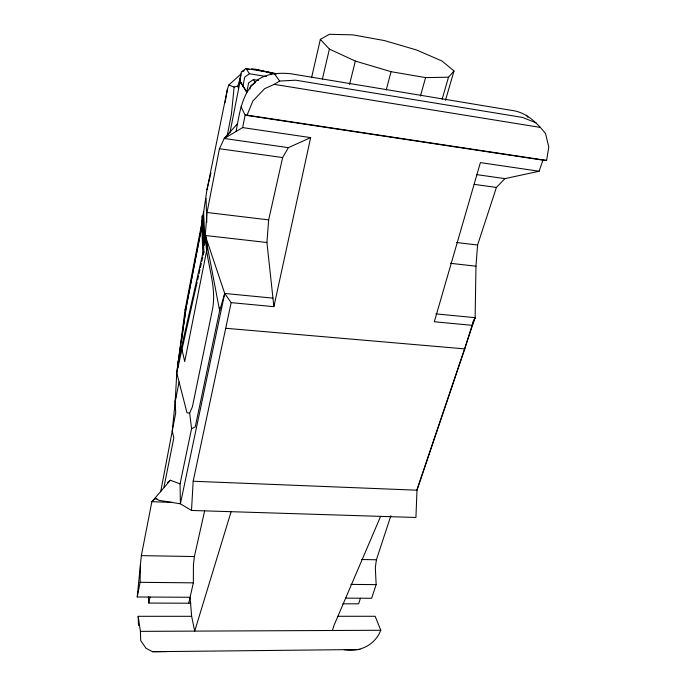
<?xml version="1.0" encoding="UTF-8"?>
<svg xmlns="http://www.w3.org/2000/svg" width="686" height="686" viewBox="0 0 686 686"><rect width="100%" height="100%" fill="white"/><g stroke="black" fill="none" stroke-linecap="round" stroke-linejoin="round"><path stroke-width="1.03" d="M188.719 603.217L193.358 582.843L193.426 564.904L194.37 556.56L204.66 510.813M416.822 490.113L475.124 317.669L475.964 266.194L477.567 245.031L496.415 187.45L504.862 178.643L539.11 171.243L542.935 160.164L546.605 160.421L548.774 147.061L545.559 133.59C537.378 123.42 527.714 113.507 514.414 110.84L290.77 73.745C279.579 72.656 268.243 73.222 258.442 79.336C241.892 91.521 239.628 112.77 236.087 131.463M231.105 511.696L194.695 631.12L191.651 616.302L190.073 597.274L137.226 596.983L140.115 582.32L140.467 564.098L141.359 555.626L151.863 501.706L170.377 480.234L180.066 483.896L180.401 503.816L191.497 510.453L415.93 517.476L416.994 490.198L464.782 348.891L472.019 325.31L475.124 317.669L435.859 313.879M163.988 487.077L173.824 437.857L172.246 431.022L175.17 401.825L176.774 372.987L178.163 362.036L186.232 306.856L200.715 231.817L206.966 189.705L227.375 89.42L228.781 85.038L241.086 73.925M204.402 245.039L205.028 242.004L205.817 241.206C206.786 264.342 217.17 286.628 212.343 310.106L192.397 406.815L189.653 413.135L187.012 412.809L176.774 372.987L185.143 309.506L201.77 223.233L201.924 216.124L202.722 215.79L204.402 245.039L205.063 237.09M186.232 306.856L183.737 325.113M241.018 75.271L237.853 86.067L234.115 87.036L231.431 114.159L227.1 136.197M191.497 510.453L193.169 481.246L231.156 302.646L224.716 293.462L205.277 235.495L207.043 212.48L219.434 148.716L224.245 138.478L237.682 123.497M273.885 306.659L266.931 242.492L268.663 219.889L282.641 157.557L288.352 147.653L310.655 137.612L273.885 306.659L231.156 302.646M203.167 214.495L203.545 211.494L204.942 239.697M137.226 596.983L140.467 564.098M202.053 221.218L201.187 229.681L186.215 307.251L185.143 309.506L185.572 311.89M160.687 491.742L175.702 412.912L175.17 401.825L175.908 395.479M390.866 515.778L376.408 559.767L375.328 567.656L376.151 584.635L371.615 598.278L345.581 598.132M178.772 360.827L177.751 368.185L197.139 282.075M179.063 358.727L179.355 356.626M179.792 353.47L180.084 351.369M180.521 348.222L180.812 346.121M181.687 339.819L183.445 327.213M225.034 102.746L227.375 89.42M175.17 401.825L179.08 381.965M258.622 80.425L253.348 79.567L248.624 82.912L246.78 92.078L239.585 80.897L241.378 71.816L246.025 68.514L270.018 72.476L271.622 74.731M207.498 246.308L184.723 361.573L181.962 349.474M229.879 133.041L240.503 79.293M242.904 86.29L244.739 77.098L249.455 73.754L266.365 76.523M249.944 89.034L250.57 85.964L255.329 82.594L253.348 79.567M288.352 147.653L224.245 138.478L242.63 127.596L245.142 115.179L241.043 106.716M190.862 603.226L148.768 603.063L149.994 597.052M180.066 483.896L191.566 428.656L189.653 413.135M272.959 298.127L224.716 293.462L180.401 503.816L159.426 500.403L154.822 498.465L156.94 498.533M206.966 189.705L210.919 173.001M178.163 362.036L202.824 253.263L201.701 224.09L201.958 224.545M197.611 279.999L198.546 275.849M199.009 273.774L199.943 269.632M200.406 267.557L201.341 263.407M201.813 261.332L202.747 257.181M203.21 255.106L203.914 252.002L202.233 220.652M311.573 77.664L320.353 39.351L329.4 34.3L352.896 34.866L384.434 40.577L416.608 50.001L441.981 61.003L454.021 70.967L445.471 100.259M322.386 79.07L329.4 49.1L320.353 39.351M349.56 84.429L355.331 61.071L329.4 49.1M386.244 89.909L391.054 71.678L425.594 77.604L448.515 77.201L454.021 70.967M420.432 96.049L425.594 77.604M442.11 99.299L448.515 77.201M224.716 293.462L219.64 310.741L195.244 426.915L191.566 428.656M332.41 630.494L334.065 625.255L380.619 516.378M360.45 598.209L358.606 603.852L342.811 603.791M542.935 160.164L245.142 115.179L247.08 115.145L252.877 100.988L264.667 88.64L274.237 84.369L279.656 81.042L295.709 80.202L522.578 117.443L536.015 122.845M472.8 322.283L475.124 317.669M338.001 616.285L375.148 616.277L380.807 630.271C374.993 645.209 359.627 652.42 344.261 649.719M202.824 253.263L203.914 252.002M224.245 138.478L228.772 134.027M154.976 498.876L151.863 501.706L172.143 502.392M167.41 482.558L170.377 480.234M242.647 71.781L244.173 70.692M191.651 616.302L138.186 616.311L140.407 631.36L140.716 640.587L146.041 648.287L152.524 651.7L360.004 649.513M166.732 651.597L152.524 651.7M140.407 631.36L380.807 630.271M140.115 582.32L193.358 582.843M350.778 584.386L376.151 584.635M141.359 555.626L194.37 556.56M361.668 559.51L376.408 559.767M193.169 481.246L416.994 490.198M226.063 328.302L464.782 348.891M472.019 325.31L434.315 321.76L480.397 162.599L539.11 171.243M266.931 242.492L205.277 235.495L219.64 310.741L219.426 307.551M450.548 263.313L475.964 266.194M207.043 212.48L268.663 219.889M456.396 242.484L477.567 245.031M219.434 148.716L282.641 157.557M474.137 184.337L496.415 187.45M476.418 174.57L504.862 178.643M242.63 127.596L310.655 137.612M251.659 68.643L276.364 73.736M247.08 115.145L546.605 160.421M274.237 84.369L540.225 127.399M266.991 72.236L276.484 73.805M247.492 69.235L249.55 69.578M270.138 72.973L274.34 73.668M255.098 69.217L270.027 72.69M355.331 61.071L391.054 71.678M228.781 85.038L234.115 87.036M526.308 115.094L527.92 117.263M274.203 73.471L279.656 81.042M239.585 80.897L241.926 84.224M246.025 68.514L249.455 73.754M270.018 72.476L271.099 74.157M240.563 82.02L246.78 92.078M237.853 86.067L238.582 89M205.937 236.576L207.086 248.401M148.365 596.846L148.768 603.063M138.186 616.311L138.512 625.486M206.049 198.468L206.812 222.427"/></g></svg>
